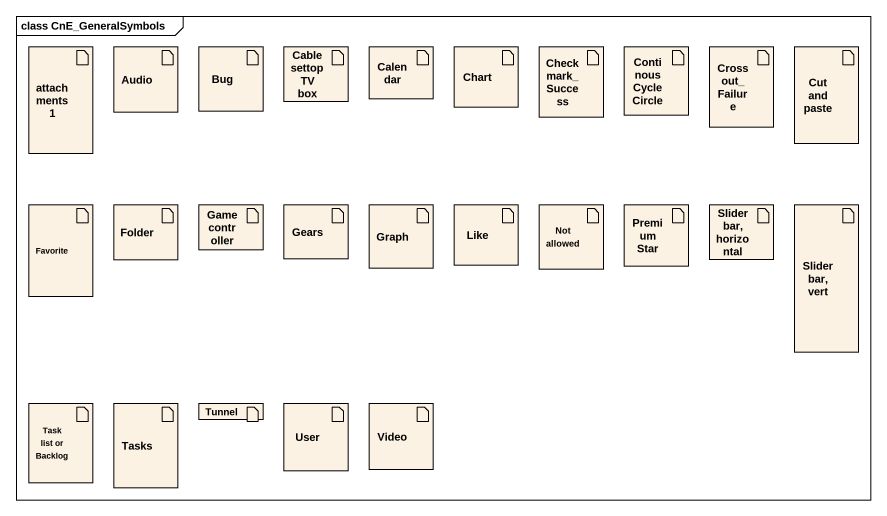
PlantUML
@startuml
mainframe class CnE_GeneralSymbols
artifact "attachments 1" as attachments_1
artifact Audio
artifact Bug
artifact "Cable settop TV box" as Cable_settop_TV_box
artifact Calendar
artifact Chart
artifact Checkmark_Success
artifact "Continous Cycle Circle" as Continous_Cycle_Circle
artifact Crossout_Failure
artifact "Cut and paste" as Cut_and_paste
artifact Favorite
artifact "Folder" as Folder_
artifact "Game controller" as Game_controller
artifact Gears
artifact Graph
artifact Like
artifact "Not allowed" as Not_allowed
artifact "Premium Star" as Premium_Star
artifact "Slider bar, horizontal" as Slider_bar_horizontal
artifact "Slider bar, vert" as Slider_bar_vert
artifact "Task list or Backlog" as Task_list_or_Backlog
artifact Tasks
artifact Tunnel
artifact User
artifact Video
@enduml
